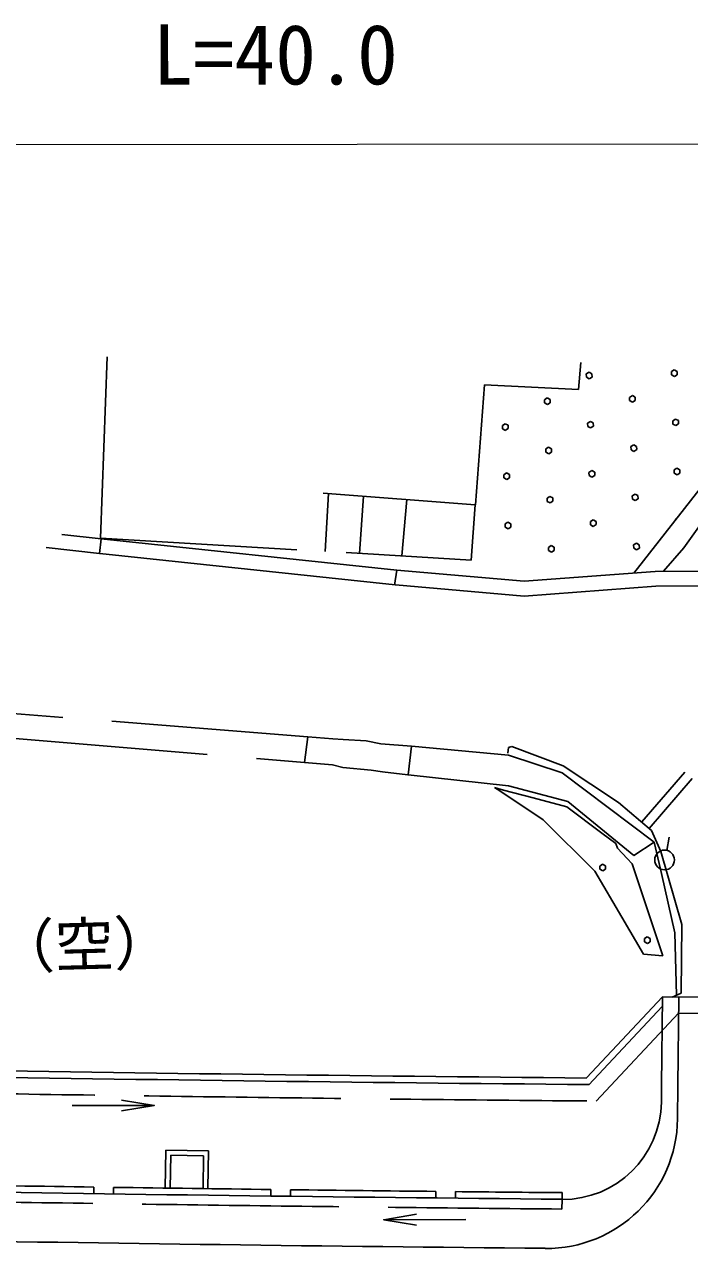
# Model space of a CAD drawing. Units: millimetres, scale not verified. Extents: x 40000 to 680000, y 20000 to 380000.
# Drawn here: x 390846 to 411120, y 285223 to 322519 of the extents above; entities that cross this region are included whole.
import ezdxf
from ezdxf.enums import TextEntityAlignment as Align

# ---------------------------------------------------------------- set-up
doc = ezdxf.new("R2010")
doc.units = ezdxf.units.MM
doc.header["$LTSCALE"] = 1000
doc.linetypes.add('DASHED', pattern=[7.5, 6, -1.5])
for name, color, linetype, lineweight in [('M-BGD', 7, 'Continuous', 25), ('M-BGD-EXST', 7, 'Continuous', 25), ('M-STR-HTXT', 7, 'Continuous', 13), ('M-STR-STRC', 7, 'Continuous', 25)]:
    doc.layers.add(name, color=color, linetype=linetype, lineweight=lineweight)
doc.styles.add('ＭＳ ゴシック', font='')
doc.styles.get('ＭＳ ゴシック').set_extended_font_data('MS Gothic')

# ---------------------------------------------------------------- blocks, each defined once
blk = doc.blocks.new('open_arrow')
at = {"color": 0, "linetype": 'Continuous', "lineweight": -2}
blk.add_lwpolyline([(7.5, 1.25), (0, 0), (7.5, -1.25)], dxfattribs=at)

msp = doc.modelspace()

# ---------------------------------------------------------------- linework, layer by layer
at = {"layer": 'M-BGD', "linetype": 'DASHED'}
for p, q in [((393364, 312393), (393161, 306867)), ((369620, 309437), (393187, 306846)), ((369138, 309037), (393138, 306399)), ((409425, 305805), (411920, 308989)), ((399955, 308238), (404587, 307884)), ((404459, 306201), (404587, 307884)), ((410945, 306577), (411833, 307808)), ((393161, 306867), (404459, 306201)), ((410329, 305861), (410945, 306577)), ((402198, 305891), (406082, 305553)), ((406082, 305553), (410076, 305854)), ((410076, 305854), (416104, 305884)), ((402159, 305442), (406079, 305102)), ((406079, 305102), (410094, 305404)), ((415864, 305425), (409666, 298221)), ((416092, 305230), (409894, 298025)), ((410094, 305404), (416106, 305434)), ((399488, 300819), (390494, 301522)), ((390441, 300773), (399385, 300032)), ((402645, 300525), (405598, 300253)), ((405576, 300316), (405606, 300490)), ((405598, 300253), (407236, 299717)), ((405606, 300490), (405700, 300521)), ((405700, 300521), (407268, 299927)), ((407268, 299927), (408959, 298818)), ((405599, 299323), (402541, 299656)), ((407236, 299717), (410041, 297602)), ((407411, 298841), (405599, 299323)), ((409425, 297197), (407411, 298841)), ((408959, 298818), (409957, 297959)), ((409957, 297959), (410240, 297322)), ((410041, 297602), (409425, 297197)), ((410240, 297322), (410886, 295094)), ((410886, 295094), (410862, 293003)), ((410293, 292893), (415153, 292861)), ((410862, 293003), (410590, 292885)), ((408275, 289716), (410781, 292390)), ((410781, 292390), (415142, 292361))]:
    msp.add_line(p, q, dxfattribs=at)
at = {"layer": 'M-BGD'}
for p, q in [((407803, 312221), (407731, 311393)), ((408058, 311925), (407972, 311872)), ((408058, 311925), (407972, 311872)), ((407975, 311772), (407972, 311872)), ((407975, 311772), (407972, 311872)), ((408057, 311924), (408145, 311877)), ((408057, 311924), (408145, 311877)), ((408148, 311777), (408145, 311877)), ((408148, 311777), (408145, 311877)), ((410655, 311996), (410569, 311944)), ((410655, 311996), (410569, 311944)), ((410572, 311844), (410569, 311944)), ((410572, 311844), (410569, 311944)), ((410660, 311796), (410572, 311844)), ((410660, 311796), (410572, 311844)), ((410655, 311996), (410743, 311949)), ((410655, 311996), (410743, 311949)), ((410660, 311796), (410745, 311849)), ((410660, 311796), (410745, 311849)), ((410745, 311849), (410742, 311949)), ((410745, 311849), (410742, 311949)), ((404869, 311535), (404592, 307884)), ((407731, 311393), (404869, 311535)), ((408063, 311725), (407975, 311772)), ((408063, 311725), (407975, 311772)), ((408063, 311725), (408148, 311777)), ((408063, 311725), (408148, 311777)), ((406780, 311139), (406694, 311087)), ((406780, 311139), (406694, 311087)), ((406697, 310987), (406694, 311087)), ((406697, 310987), (406694, 311087)), ((406780, 311139), (406868, 311091)), ((406780, 311139), (406868, 311091)), ((406870, 310991), (406868, 311091)), ((406870, 310991), (406868, 311091)), ((409294, 311058), (409291, 311158)), ((409294, 311058), (409291, 311158)), ((409377, 311211), (409292, 311158)), ((409377, 311211), (409292, 311158)), ((409382, 311011), (409294, 311058)), ((409382, 311011), (409294, 311058)), ((409377, 311211), (409465, 311163)), ((409377, 311211), (409465, 311163)), ((409382, 311011), (409467, 311063)), ((409382, 311011), (409467, 311063)), ((409467, 311063), (409465, 311163)), ((409467, 311063), (409465, 311163)), ((406785, 310939), (406697, 310987)), ((406785, 310939), (406697, 310987)), ((406785, 310939), (406870, 310991)), ((406785, 310939), (406870, 310991)), ((405502, 310353), (405417, 310301)), ((405502, 310353), (405417, 310301)), ((405502, 310353), (405590, 310306)), ((405502, 310353), (405590, 310306)), ((405592, 310206), (405590, 310306)), ((405592, 310206), (405590, 310306)), ((408099, 310425), (408014, 310373)), ((408099, 310425), (408014, 310373)), ((408016, 310273), (408014, 310373)), ((408016, 310273), (408014, 310373)), ((408099, 310425), (408187, 310377)), ((408099, 310425), (408187, 310377)), ((408190, 310278), (408187, 310378)), ((408190, 310278), (408187, 310378)), ((410696, 310497), (410611, 310444)), ((410696, 310497), (410611, 310444)), ((410613, 310344), (410611, 310444)), ((410613, 310344), (410611, 310444)), ((410701, 310297), (410614, 310344)), ((410701, 310297), (410614, 310344)), ((410696, 310497), (410784, 310449)), ((410696, 310497), (410784, 310449)), ((410701, 310297), (410787, 310349)), ((410701, 310297), (410787, 310349)), ((410787, 310349), (410784, 310449)), ((410787, 310349), (410784, 310449)), ((405419, 310201), (405417, 310301)), ((405419, 310201), (405417, 310301)), ((405507, 310153), (405419, 310201)), ((405507, 310153), (405419, 310201)), ((405507, 310154), (405592, 310206)), ((405507, 310154), (405592, 310206)), ((408104, 310225), (408016, 310273)), ((408104, 310225), (408016, 310273)), ((408104, 310225), (408190, 310278)), ((408104, 310225), (408190, 310278)), ((406821, 309640), (406736, 309587)), ((406821, 309640), (406736, 309587)), ((406739, 309487), (406736, 309587)), ((406739, 309487), (406736, 309587)), ((406821, 309640), (406909, 309592)), ((406821, 309640), (406909, 309592)), ((406912, 309492), (406909, 309592)), ((406912, 309492), (406909, 309592)), ((409418, 309711), (409333, 309659)), ((409418, 309711), (409333, 309659)), ((409336, 309559), (409333, 309659)), ((409336, 309559), (409333, 309659)), ((409418, 309711), (409506, 309664)), ((409418, 309711), (409506, 309664)), ((409424, 309511), (409509, 309564)), ((409424, 309511), (409509, 309564)), ((409509, 309564), (409506, 309664)), ((409509, 309564), (409506, 309664)), ((406827, 309440), (406739, 309487)), ((406827, 309440), (406739, 309487)), ((406827, 309440), (406912, 309492)), ((406827, 309440), (406912, 309492)), ((409424, 309511), (409336, 309559)), ((409424, 309511), (409336, 309559)), ((405543, 308854), (405458, 308802)), ((405543, 308854), (405458, 308802)), ((405543, 308854), (405631, 308806)), ((405543, 308854), (405631, 308806)), ((408140, 308926), (408055, 308873)), ((408140, 308926), (408055, 308873)), ((408058, 308773), (408055, 308873)), ((408058, 308773), (408055, 308873)), ((408140, 308926), (408228, 308878)), ((408140, 308926), (408228, 308878)), ((408231, 308778), (408228, 308878)), ((408231, 308778), (408228, 308878)), ((410737, 308997), (410652, 308945)), ((410737, 308997), (410652, 308945)), ((410655, 308845), (410652, 308945)), ((410655, 308845), (410652, 308945)), ((410743, 308797), (410655, 308845)), ((410743, 308797), (410655, 308845)), ((410737, 308997), (410825, 308950)), ((410737, 308997), (410825, 308950)), ((410743, 308797), (410828, 308850)), ((410743, 308797), (410828, 308850)), ((410828, 308850), (410825, 308950)), ((410828, 308850), (410825, 308950)), ((405461, 308702), (405458, 308802)), ((405461, 308702), (405458, 308802)), ((405549, 308654), (405461, 308702)), ((405549, 308654), (405461, 308702)), ((405549, 308654), (405634, 308707)), ((405549, 308654), (405634, 308707)), ((405634, 308706), (405631, 308806)), ((405634, 308706), (405631, 308806)), ((408146, 308726), (408058, 308773)), ((408146, 308726), (408058, 308773)), ((408146, 308726), (408231, 308778)), ((408146, 308726), (408231, 308778)), ((400115, 308226), (400014, 306463)), ((401186, 308144), (401064, 306401)), ((406862, 308140), (406777, 308088)), ((406862, 308140), (406777, 308088)), ((406780, 307988), (406777, 308088)), ((406780, 307988), (406777, 308088)), ((406862, 308140), (406950, 308093)), ((406862, 308140), (406950, 308093)), ((406953, 307993), (406950, 308093)), ((406953, 307993), (406950, 308093)), ((409459, 308212), (409374, 308159)), ((409459, 308212), (409374, 308159)), ((409377, 308059), (409374, 308159)), ((409377, 308059), (409374, 308159)), ((409459, 308212), (409547, 308164)), ((409459, 308212), (409547, 308164)), ((409550, 308064), (409547, 308164)), ((409550, 308064), (409547, 308164)), ((402499, 308044), (402345, 306326)), ((406868, 307940), (406780, 307988)), ((406868, 307940), (406780, 307988)), ((406868, 307940), (406953, 307993)), ((406868, 307940), (406953, 307993)), ((409465, 308012), (409377, 308059)), ((409465, 308012), (409377, 308059)), ((409465, 308012), (409550, 308064)), ((409465, 308012), (409550, 308064)), ((405585, 307355), (405499, 307302)), ((405585, 307355), (405499, 307302)), ((405585, 307355), (405672, 307307)), ((405585, 307355), (405672, 307307)), ((408182, 307426), (408096, 307374)), ((408182, 307426), (408096, 307374)), ((408099, 307274), (408096, 307374)), ((408099, 307274), (408096, 307374)), ((408182, 307426), (408270, 307379)), ((408182, 307426), (408270, 307379)), ((408272, 307279), (408269, 307379)), ((408272, 307279), (408269, 307379)), ((410694, 307424), (410693, 307446)), ((410694, 307424), (410693, 307446)), ((410727, 307466), (410694, 307446)), ((410727, 307466), (410694, 307446)), ((405502, 307202), (405499, 307302)), ((405502, 307202), (405499, 307302)), ((405590, 307155), (405502, 307202)), ((405590, 307155), (405502, 307202)), ((405590, 307155), (405675, 307207)), ((405590, 307155), (405675, 307207)), ((405675, 307207), (405672, 307307)), ((405675, 307207), (405672, 307307)), ((408187, 307226), (408099, 307274)), ((408187, 307226), (408099, 307274)), ((408187, 307226), (408272, 307279)), ((408187, 307226), (408272, 307279)), ((393187, 306846), (393138, 306399)), ((393187, 306844), (402198, 305891)), ((406821, 306488), (406818, 306588)), ((406821, 306488), (406818, 306588)), ((406904, 306641), (406819, 306588)), ((406904, 306641), (406819, 306588)), ((406904, 306641), (406992, 306593)), ((406904, 306641), (406992, 306593)), ((406994, 306493), (406992, 306593)), ((406994, 306493), (406992, 306593)), ((409501, 306712), (409416, 306660)), ((409501, 306712), (409416, 306660)), ((409418, 306560), (409416, 306660)), ((409418, 306560), (409416, 306660)), ((409501, 306712), (409589, 306665)), ((409501, 306712), (409589, 306665)), ((409591, 306565), (409589, 306665)), ((409591, 306565), (409589, 306665)), ((393140, 306397), (402150, 305443)), ((406909, 306441), (406821, 306488)), ((406909, 306441), (406821, 306488)), ((406909, 306441), (406994, 306493)), ((406909, 306441), (406994, 306493)), ((409506, 306512), (409418, 306560)), ((409506, 306512), (409418, 306560)), ((409506, 306512), (409592, 306565)), ((409506, 306512), (409592, 306565)), ((402198, 305891), (402124, 305436)), ((399385, 300032), (399488, 300819)), ((399488, 300819), (400243, 300755)), ((400243, 300755), (400561, 300732)), ((400561, 300732), (401261, 300688)), ((401261, 300688), (401708, 300605)), ((401708, 300605), (402645, 300525)), ((402645, 300525), (402541, 299656)), ((399385, 300032), (400234, 299961)), ((400234, 299961), (400550, 299876)), ((400550, 299876), (401413, 299803)), ((401413, 299803), (401764, 299749)), ((401764, 299749), (402537, 299656)), ((405447, 299194), (405177, 299273)), ((405177, 299273), (405366, 299148)), ((405366, 299148), (406658, 298288)), ((406352, 298954), (405447, 299194)), ((407384, 298681), (406352, 298954)), ((408447, 297883), (407384, 298681)), ((406658, 298288), (408231, 296719)), ((408875, 297563), (408447, 297883)), ((410499, 297756), (410423, 297355)), ((408927, 297422), (408875, 297563)), ((409221, 297102), (408927, 297422)), ((410263, 296650), (410041, 297602)), ((408471, 296930), (408386, 296878)), ((408471, 296930), (408386, 296878)), ((408471, 296930), (408559, 296883)), ((408471, 296930), (408559, 296883)), ((408562, 296783), (408559, 296883)), ((408562, 296783), (408559, 296883)), ((409369, 296941), (409221, 297102)), ((410306, 294145), (409369, 296941)), ((408231, 296719), (409057, 295321)), ((408389, 296778), (408386, 296878)), ((408389, 296778), (408386, 296878)), ((408477, 296730), (408389, 296778)), ((408477, 296730), (408389, 296778)), ((408477, 296730), (408562, 296783)), ((408477, 296730), (408562, 296783)), ((410668, 294839), (410263, 296650)), ((409057, 295321), (409721, 294196)), ((409832, 294717), (409747, 294665)), ((409832, 294717), (409747, 294665)), ((409749, 294565), (409747, 294665)), ((409749, 294565), (409747, 294665)), ((409832, 294717), (409920, 294669)), ((409832, 294717), (409920, 294669)), ((409922, 294569), (409920, 294669)), ((409922, 294569), (409920, 294669)), ((410726, 292944), (410668, 294839)), ((409837, 294517), (409749, 294565)), ((409837, 294517), (409749, 294565)), ((409837, 294517), (409923, 294569)), ((409837, 294517), (409923, 294569)), ((409721, 294196), (410306, 294145)), ((407974, 290419), (410293, 292893)), ((410293, 292893), (410266, 290193)), ((408054, 290212), (410290, 292597)), ((410266, 290193), (410260, 289686)), ((394803, 289583), (392303, 289577)), ((395140, 287065), (395156, 288215)), ((395156, 288215), (396456, 288197)), ((395290, 287063), (395304, 288063)), ((395304, 288063), (396304, 288049)), ((396290, 287049), (396304, 288049)), ((396440, 287047), (396456, 288197)), ((392958, 286895), (392961, 287096)), ((393558, 286887), (393561, 287087)), ((398358, 286821), (398360, 287022)), ((398958, 286814), (398960, 287015)), ((403385, 286763), (403387, 286963)), ((403985, 286757), (403987, 286957)), ((407235, 286926), (407233, 286726)), ((407233, 286719), (407231, 286426)), ((401800, 286099), (404300, 286105))]:
    msp.add_line(p, q, dxfattribs=at)
msp.add_circle((410358, 297062), 300, dxfattribs=at)
for centre, radius, start, end in [((429923, 2782122), 2491800, 269.01309, 269.49531), ((429923, 2782122), 2492000, 269.01309, 269.49733), ((407261, 289719), 3000, 269.4789, 359.3684), ((429923, 2782122), 2495500, 269.01309, 269.47905), ((429923, 2782122), 2495300, 269.04107, 269.15127), ((429923, 2782122), 2495300, 269.16505, 269.27525), ((429923, 2782122), 2495300, 269.28903, 269.39069), ((429923, 2782122), 2495300, 269.40446, 269.47905)]:
    msp.add_arc(centre, radius, start, end, dxfattribs=at)
at = {"layer": 'M-BGD', "linetype": 'DASHED'}
for radius, end in [(2492500, 269.50237), (2495800, 269.47905)]:
    msp.add_arc((429923, 2782122), radius, 269.01309, end, dxfattribs=at)
at = {"layer": 'M-STR-HTXT'}
msp.add_line((375274, 318844), (415068, 318887), dxfattribs=at)
at = {"layer": 'M-STR-STRC'}
for p, q in [((410793, 292890), (410766, 290188)), ((410766, 290188), (410755, 289179))]:
    msp.add_line(p, q, dxfattribs=at)
for centre, radius, start, end in [((406755, 289223), 4000, 269.4674, 359.3684), ((429923, 2782122), 2497000, 269.01309, 269.46753)]:
    msp.add_arc(centre, radius, start, end, dxfattribs=at)

# ---------------------------------------------------------------- block references
at = {"layer": 'M-BGD', "xscale": 133, "yscale": 133}
for p, rotation in [((394803, 289583), 180.1), ((401800, 286099), 0.1)]:
    msp.add_blockref('open_arrow', p, dxfattribs=dict(at, rotation=rotation))

# ---------------------------------------------------------------- texts
at = {"layer": 'M-BGD-EXST', "style": 'ＭＳ ゴシック'}
msp.add_text('（空）', height=1320, rotation=1.58, dxfattribs=at).set_placement((392697, 293428), align=Align.BOTTOM_CENTER)
at = {"layer": 'M-STR-HTXT', "style": 'ＭＳ ゴシック'}
msp.add_text('L=40.0', height=1833, rotation=0.062, dxfattribs=at).set_placement((398490, 320140), align=Align.BOTTOM_CENTER)

doc.saveas('drawing.dxf')
